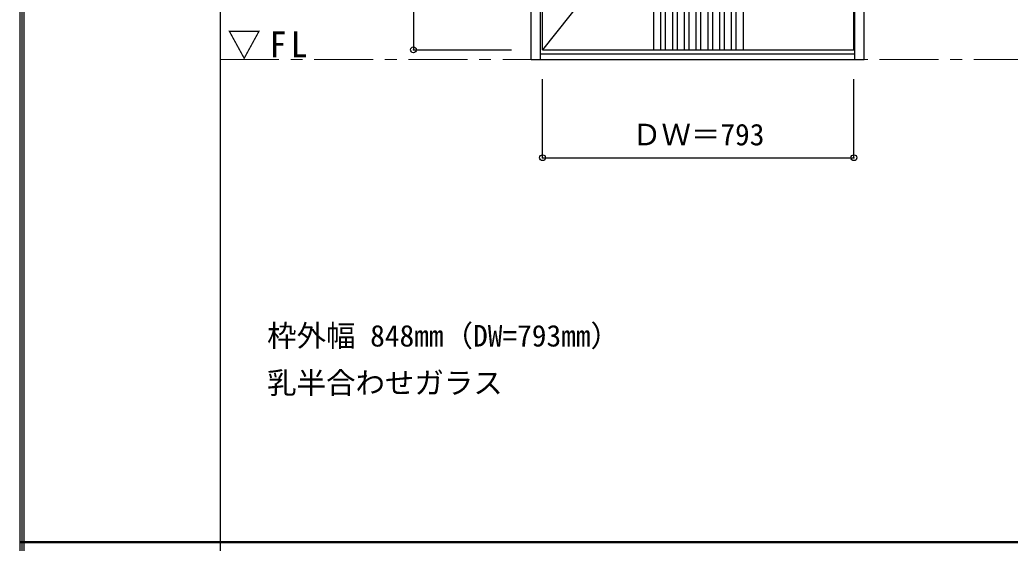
# Model space of a CAD drawing. Units: millimetres, scale not verified. Extents: x -6000 to 5700, y -4307 to 4260.
# Drawn here: x -6000 to -3477, y 186 to 1519 of the extents above; entities that cross this region are included whole.
import ezdxf
from ezdxf.enums import TextEntityAlignment as Align

# ---------------------------------------------------------------- set-up
doc = ezdxf.new("R2010")
doc.units = ezdxf.units.MM
doc.header["$LTSCALE"] = 30
doc.header["$PDMODE"] = 32
doc.header["$PDSIZE"] = 15
doc.linetypes.add('CHAIN1', pattern=[8, 5, -1, 1, -1])
doc.linetypes.add('CHAIN2', pattern=[12, 9, -1, 1, -1])
for name, color, linetype in [('0-2_扉', 3, 'Continuous'), ('0-3_仕上げ', 3, 'Continuous'), ('0-4_枠', 3, 'Continuous'), ('0-7', 7, 'CHAIN2'), ('0-A_文字', 7, 'Continuous'), ('0-B_寸法', 7, 'Continuous'), ('F-1_枠', 6, 'Continuous')]:
    doc.layers.add(name, color=color, linetype=linetype)
doc.layers.add('0-5_レバー', color=7, linetype='Continuous', lineweight=18)
doc.styles.add('ＭＳ ゴシック', font='')
doc.styles.get('ＭＳ ゴシック').set_extended_font_data('MS Gothic')

msp = doc.modelspace()

# ---------------------------------------------------------------- linework, layer by layer
at = {"layer": '0-2_扉'}
for p, q in [((-4668.4, 1443), (-4668.4, 3438)), ((-3875.4, 1443), (-3875.4, 3438)), ((-4668.4, 1443), (-3875.4, 1443))]:
    msp.add_line(p, q, dxfattribs=at)
at = {"layer": '0-3_仕上げ'}
for p, q in [((-4385.9, 3438), (-4385.9, 1443)), ((-4367.9, 3438), (-4367.9, 1443)), ((-4355.9, 3438), (-4355.9, 1443)), ((-4337.9, 3438), (-4337.9, 1443)), ((-4325.9, 3438), (-4325.9, 1443)), ((-4307.9, 3438), (-4307.9, 1443)), ((-4295.9, 3438), (-4295.9, 1443)), ((-4277.9, 3438), (-4277.9, 1443)), ((-4265.9, 3438), (-4265.9, 1443)), ((-4247.9, 3438), (-4247.9, 1443)), ((-4235.9, 3438), (-4235.9, 1443)), ((-4217.9, 3438), (-4217.9, 1443)), ((-4205.9, 3438), (-4205.9, 1443)), ((-4187.9, 3438), (-4187.9, 1443)), ((-4175.9, 3438), (-4175.9, 1443)), ((-4157.9, 3438), (-4157.9, 1443))]:
    msp.add_line(p, q, dxfattribs=at)
at = {"layer": '0-4_枠'}
for p, q in [((-4697.4, 1418), (-4697.4, 3465)), ((-3849.4, 1418), (-3849.4, 3465)), ((-4673.4, 1418), (-4673.4, 3441)), ((-3873.4, 1418), (-3873.4, 3441)), ((-4697.4, 1418), (-3849.4, 1418)), ((-4673.4, 1433), (-3873.4, 1433))]:
    msp.add_line(p, q, dxfattribs=at)
at = {"layer": '0-5_レバー', "linetype": 'CHAIN1'}
msp.add_line((-5490, 1418), (3436.4, 1418), dxfattribs=at)
at = {"layer": '0-7'}
msp.add_line((-3875.4, 2440.5), (-4668.4, 1443), dxfattribs=at)
at = {"layer": '0-B_寸法', "color": 4}
for p, q in [((-4997.4, 3438), (-4997.4, 1443)), ((-4997.4, 1443), (-4747.4, 1443)), ((-4668.4, 1168), (-4668.4, 1368)), ((-3875.4, 1168), (-3875.4, 1368)), ((-4668.4, 1168), (-3875.4, 1168))]:
    msp.add_line(p, q, dxfattribs=at)
at = {"layer": '0-B_寸法'}
for p in [(-4997.4, 1443), (-4668.4, 1168), (-3875.4, 1168)]:
    msp.add_point(p, dxfattribs=at)
at = {"layer": 'F-1_枠'}
for p, q in [((-6000, 4175), (-6000, -4205)), ((-5995, 4175), (-5995, -4205)), ((-5990, 4175), (-5990, -4205)), ((-5490, 4175), (-5490, -3790)), ((-6000, 190.5), (5690, 190.5)), ((-6000, 187.5), (5690, 187.5))]:
    msp.add_line(p, q, dxfattribs=at)

# ---------------------------------------------------------------- texts
at = {"layer": '0-A_文字', "style": 'ＭＳ ゴシック'}
for s, p in [('枠外幅 848mm（DW=793mm）', (-5370, 670.5)), ('乳半合わせガラス', (-5370, 550.5))]:
    msp.add_text(s, height=54.99, dxfattribs=at).set_placement(p, align=Align.BOTTOM_LEFT)
at = {"layer": '0-A_文字', "insert": (-5471.25, 1418), "char_height": 65.98, "attachment_point": 7, "style": 'ＭＳ ゴシック'}
msp.add_mtext('\\T1.26;\\W0.95;▽FL', dxfattribs=at)
at = {"layer": '0-B_寸法', "style": 'ＭＳ ゴシック'}
msp.add_text('ＤＷ＝793', height=54.99, dxfattribs=at).set_placement((-4440.65, 1183), align=Align.BOTTOM_LEFT)

doc.saveas('drawing.dxf')
